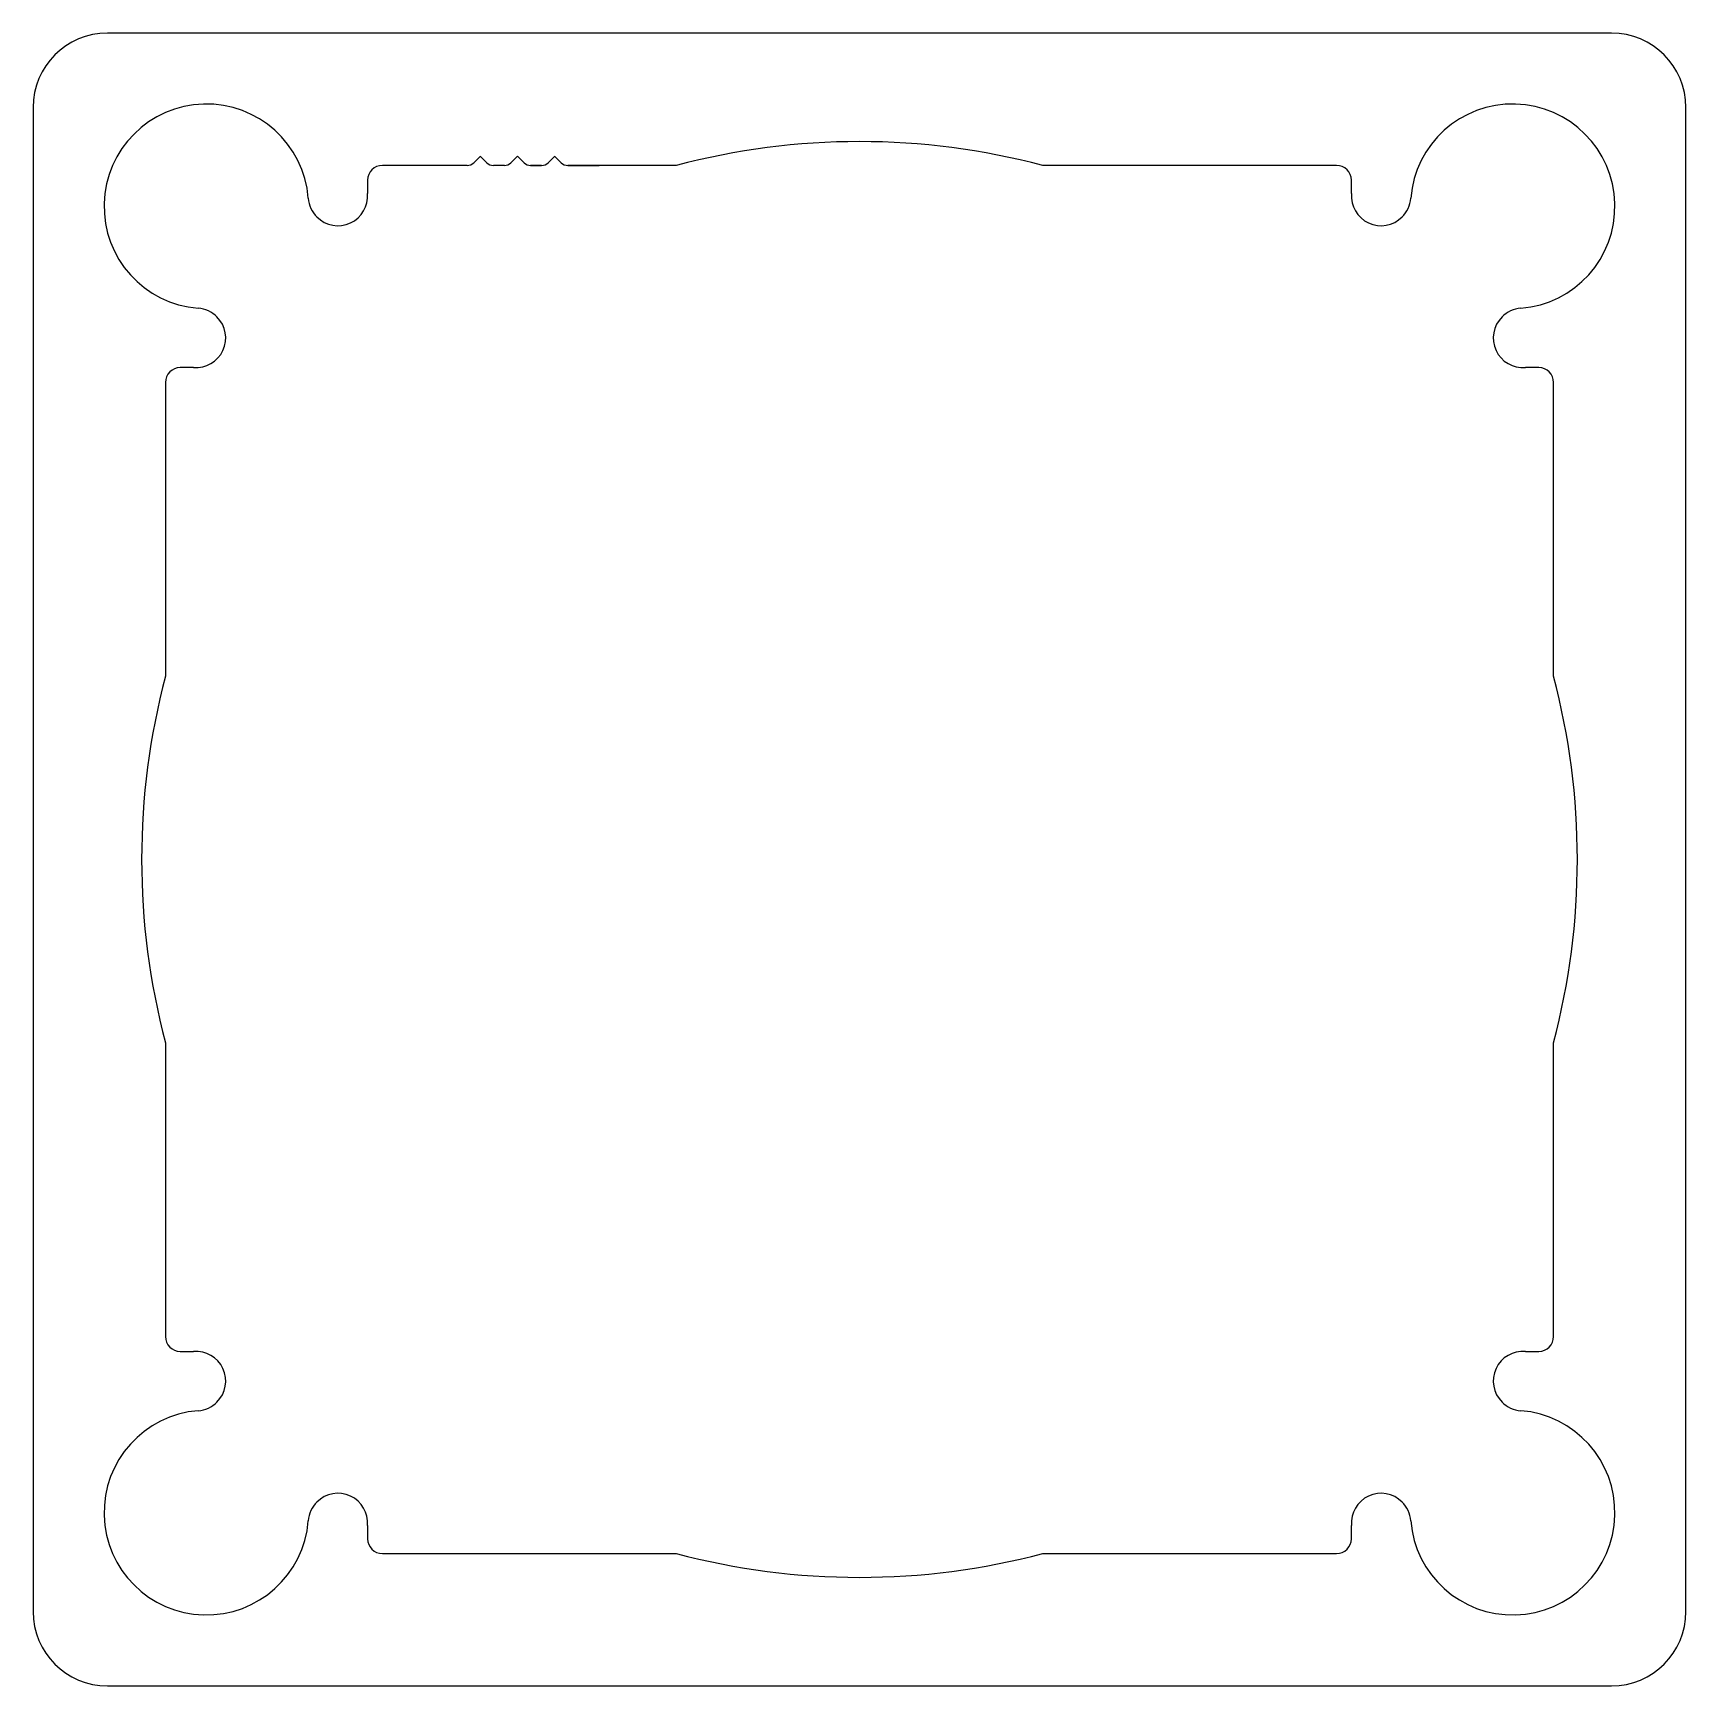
# Model space of a CAD drawing. Extents: x -22.1 to 22.3, y 0.5 to 45.
import ezdxf

# ---------------------------------------------------------------- set-up
doc = ezdxf.new("R2010")
doc.units = 0
doc.layers.add('1', color=4, linetype='CONTINUOUS')

msp = doc.modelspace()

# ---------------------------------------------------------------- linework, layer by layer
at = {"layer": '1', "color": 7}
for p, q in [((20.34, 44.979), (-20.11, 44.979)), ((-22.11, 42.979), (-22.11, 2.529)), ((22.34, 2.529), (22.34, 42.979)), ((-20.11, 0.529), (20.34, 0.529))]:
    msp.add_line(p, q, dxfattribs=at)
at = {"layer": '1', "color": 7, "linetype": 'CONTINUOUS'}
for p, q in [((-10.436, 41.419), (-12.714, 41.419)), ((-10.088, 41.663), (-10.259, 41.492)), ((-9.906, 41.492), (-10.077, 41.663)), ((-9.436, 41.419), (-9.729, 41.419)), ((-9.088, 41.663), (-9.259, 41.492)), ((-8.906, 41.492), (-9.077, 41.663)), ((-8.436, 41.419), (-8.729, 41.419)), ((-8.729, 41.419), (-8.436, 41.419)), ((-8.436, 41.419), (-8.729, 41.419)), ((-8.729, 41.419), (-8.436, 41.419)), ((-8.436, 41.419), (-8.729, 41.419)), ((-8.088, 41.663), (-8.259, 41.492)), ((-7.906, 41.492), (-8.077, 41.663)), ((-7.729, 41.419), (-7.729, 41.419)), ((-4.815, 41.419), (-7.729, 41.419)), ((-7.729, 41.419), (-6.884, 41.419)), ((-6.884, 41.419), (-7.729, 41.419)), ((-7.729, 41.419), (-6.884, 41.419)), ((-6.884, 41.419), (-7.729, 41.419)), ((-7.729, 41.419), (-7.729, 41.419)), ((12.943, 41.419), (5.044, 41.419)), ((-13.114, 41.019), (-13.114, 40.661)), ((13.343, 40.661), (13.343, 41.019)), ((-18.55, 35.582), (-18.55, 27.683)), ((-17.792, 35.982), (-18.15, 35.982)), ((18.38, 35.982), (18.022, 35.982)), ((18.78, 27.683), (18.78, 35.582)), ((-18.55, 17.824), (-18.55, 9.925)), ((18.78, 9.925), (18.78, 17.824)), ((-18.15, 9.525), (-17.792, 9.525)), ((18.022, 9.525), (18.38, 9.525)), ((-13.114, 4.846), (-13.114, 4.489)), ((13.343, 4.489), (13.343, 4.846)), ((-12.714, 4.089), (-4.815, 4.089)), ((5.044, 4.089), (12.943, 4.089))]:
    msp.add_line(p, q, dxfattribs=at)
at = {"layer": '1', "color": 7}
for centre, start, end in [((-20.11, 42.979), 90, 180), ((20.34, 42.979), 0, 90), ((-20.11, 2.529), 180, 270), ((20.34, 2.529), 270, 0)]:
    msp.add_arc(centre, 2, start, end, dxfattribs=at)
at = {"layer": '1', "color": 7, "linetype": 'CONTINUOUS'}
for centre, radius, start, end in [((-17.45, 40.319), 2.75, 4.5139, 265.4861), ((17.68, 40.319), 2.75, 274.5139, 175.4861), ((0.115, 22.754), 19.305, 75.2055, 104.7945), ((-12.714, 41.019), 0.4, 90, 180), ((-10.436, 41.669), 0.25, 270, 315), ((-10.082, 41.657), 0.008, 45, 135), ((-9.729, 41.669), 0.25, 225, 270), ((-9.436, 41.669), 0.25, 270, 315), ((-9.082, 41.657), 0.008, 45, 135), ((-8.729, 41.669), 0.25, 225, 270), ((-8.436, 41.669), 0.25, 270, 315), ((-8.083, 41.657), 0.008, 45, 135), ((-7.729, 41.669), 0.25, 225, 270), ((12.943, 41.019), 0.4, 0, 90), ((-13.911, 40.598), 0.8, 184.5139, 225), ((-13.911, 40.598), 0.8, 225, 4.5139), ((14.141, 40.598), 0.8, 175.4861, 315), ((14.141, 40.598), 0.8, 315, 355.4861), ((-17.73, 36.78), 0.8, 265.4861, 45), ((-17.73, 36.78), 0.8, 45, 85.4861), ((17.959, 36.78), 0.8, 135, 274.5139), ((17.959, 36.78), 0.8, 94.5139, 135), ((-18.15, 35.582), 0.4, 90, 180), ((18.38, 35.582), 0.4, 360, 90), ((0.115, 22.754), 19.305, 165.2055, 194.7945), ((0.115, 22.754), 19.305, 345.2055, 14.7945), ((-18.15, 9.925), 0.4, 180, 270), ((18.38, 9.925), 0.4, 270, 360), ((-17.73, 8.728), 0.8, 315, 94.5139), ((17.959, 8.728), 0.8, 85.4861, 225), ((-17.73, 8.728), 0.8, 274.5139, 315), ((17.959, 8.728), 0.8, 225, 265.4861), ((-17.45, 5.189), 2.75, 94.5139, 355.4861), ((17.68, 5.189), 2.75, 184.5139, 85.4861), ((-13.911, 4.909), 0.8, 135, 175.4861), ((-13.911, 4.909), 0.8, 355.4861, 135), ((14.141, 4.909), 0.8, 45, 184.5139), ((14.141, 4.909), 0.8, 4.5139, 45), ((-12.714, 4.489), 0.4, 180, 270), ((12.943, 4.489), 0.4, 270, 360), ((0.115, 22.754), 19.305, 255.2055, 284.7945)]:
    msp.add_arc(centre, radius, start, end, dxfattribs=at)

doc.saveas('drawing.dxf')
